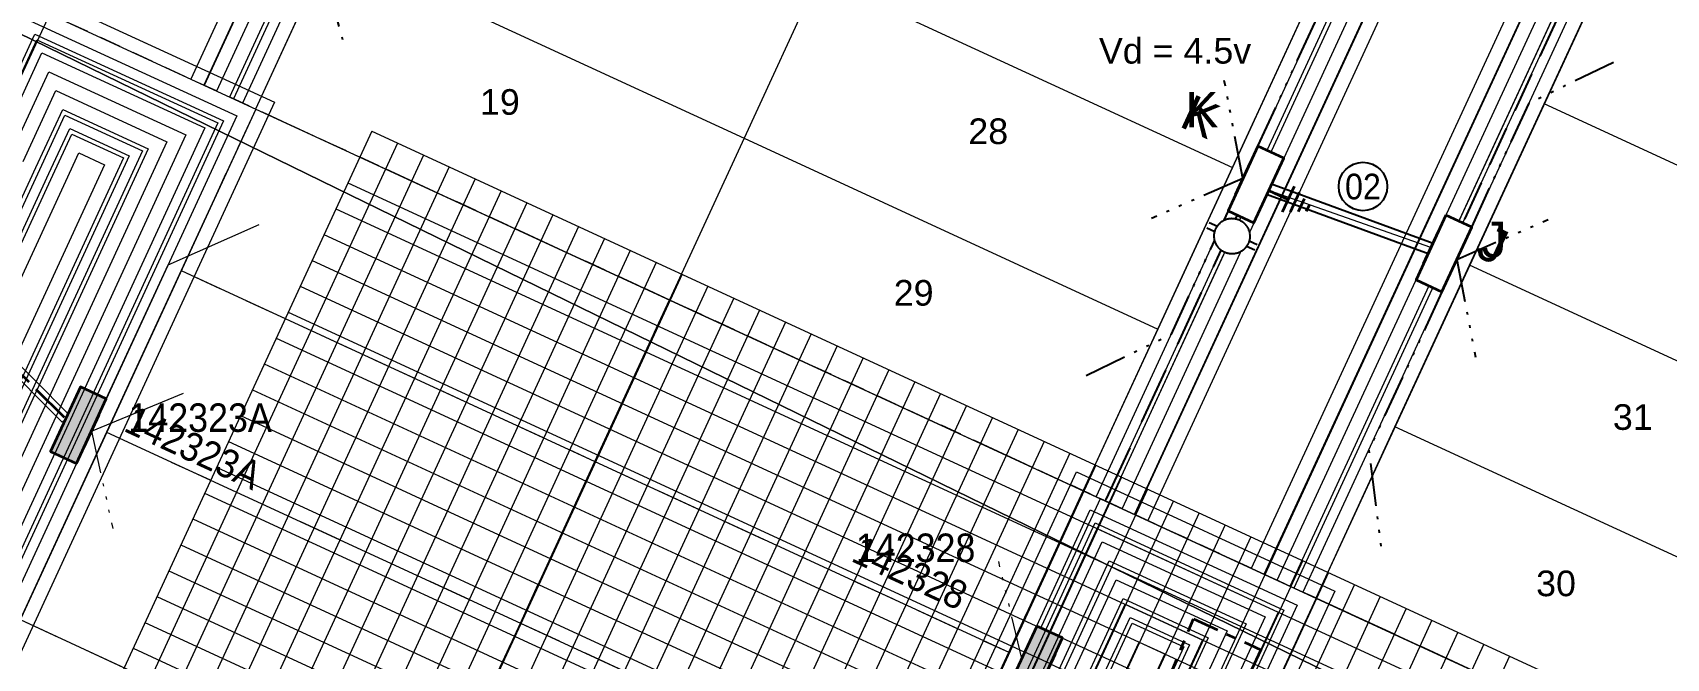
# Model space of a CAD drawing. Header units: metres. Extents: x 0 to 307451, y 0 to 6277344.
# Drawn here: x 305439.2 to 305553.9, y 6275153.8 to 6275197.7 of the extents above; entities that cross this region are included whole.
import ezdxf
from ezdxf.enums import TextEntityAlignment as Align

# ---------------------------------------------------------------- set-up
doc = ezdxf.new("R2010")
doc.units = ezdxf.units.M
for name, pattern in [('Cable Exist UG', [7, 4, -1, 1, -1]), ('Dash', [5, 3, -2]), ('IE Trench LV', [6, 4, -2]), ('PHANTOMX2', [6.6, 3, -0.75, 0.2, -0.75, 0.2, -0.75, 0.2, -0.75])]:
    doc.linetypes.add(name, pattern=pattern)
doc.layers.get('0').update_dxf_attribs({"color": 6})
for name, color, linetype, lineweight in [('_User Miscellaneous1', 30, 'Continuous', 13), ('_User_LV_Exist', 5, 'Continuous', 35), ('Cadastre Developer_SP_NEW', 92, 'Continuous', 15), ('Cadastre Land Parcels_SP_EXT', 118, 'Continuous', 15), ('Cadastre Roads_SP_NEW', 214, 'Continuous', 15)]:
    doc.layers.add(name, color=color, linetype=linetype, lineweight=lineweight)
doc.layers.add('_User Miscellaneous10', color=252, linetype='Continuous', lineweight=13, plot=False, transparency=0.75)
doc.layers.add('_User Miscellaneous12', color=252, linetype='Continuous', lineweight=13, plot=False, transparency=0.5)
for name, color, linetype in [('Duct_SP_NEW', 2, 'Continuous'), ('Equip_LV_NEW', 2, 'Continuous'), ('Services_SP_NEW_UG', 2, 'IE Trench LV'), ('SupportsUG_SP_LV_EXT', 7, 'Continuous'), ('SupportsUG_SP_LV_NEW', 2, 'Continuous'), ('Trench_SP_NEW', 2, 'Continuous')]:
    doc.layers.add(name, color=color, linetype=linetype)
doc.styles.add('ieISOCP', font='arial.ttf', dxfattribs={"height": 1.5})
doc.styles.get("Standard").update_dxf_attribs({"font": 'arial.ttf'})
doc.linetypes.add('Cable New UG', pattern='A,5.5,-0.01,["X",Standard,S=1.8,R=0,X=0,Y=-0.94],-1.7', length=7.21)

# ---------------------------------------------------------------- blocks, each defined once
blk = doc.blocks.new('*U238')
at = {"width": 0.9}
blk.add_attdef('ASSET_NUM', text='', height=2, dxfattribs=at).set_placement((4, 2), align=Align.MIDDLE_LEFT)
for tag, p, flags in [('SUBURB', (-2, 0), 1), ('STREETNAME', (-1.8, 0), 9), ('PARENT', (-1.6, 0), 9), ('NOTES', (-1.4, 0), 9), ('LOCATION', (-1.2, 0), 9), ('LEGEND', (-1, 0), 9), ('USAGE', (-0.8, 0), 9), ('SUPPORT_TYPE', (-0.6, 0), 9), ('STATE', (-0.4, 0), 9), ('OWNED_BY', (-0.2, 0), 9)]:
    blk.add_attdef(tag, p, '', height=0.2, rotation=270, dxfattribs=dict(flags=flags))
blk.add_wipeout([(1, 2.5), (1, -2.5), (-1, -2.5), (-1, 2.5)])
at = {"layer": 'SupportsUG_SP_LV_EXT'}
h = blk.add_hatch(color=256, dxfattribs=at)
h.dxf.hatch_style = 1
h.paths.add_polyline_path([(-1, 2.5), (-1, -1.25), (-1, 1.25), (-1, -2.5), (1, -2.5), (1, 2.5)])
blk.add_lwpolyline([(-1, 2.5), (-1, -1.25), (-1, 1.25), (-1, -2.5), (1, -2.5), (1, 2.5)], close=True)
blk = doc.blocks.new('PILLAR_NEW')
at = {"width": 0.9}
blk.add_attdef('ASSET_NUM', text='', height=2, dxfattribs=at).set_placement((4, 2), align=Align.MIDDLE_LEFT)
for tag, p, flags in [('SUBURB', (-2, 0), 1), ('STREETNAME', (-1.8, 0), 9), ('PARENT', (-1.6, 0), 9), ('NOTES', (-1.4, 0), 9), ('LOCATION', (-1.2, 0), 9), ('LEGEND', (-1, 0), 9), ('USAGE', (-0.8, 0), 9), ('SUPPORT_TYPE', (-0.6, 0), 9), ('STATE', (-0.4, 0), 9), ('OWNED_BY', (-0.2, 0), 9)]:
    blk.add_attdef(tag, p, '', height=0.2, rotation=270, dxfattribs=dict(flags=flags))
blk.add_wipeout([(1, 2.5), (1, -2.5), (-1, -2.5), (-1, 2.5)])
blk.add_lwpolyline([(-1, 2.5), (-1, -1.25), (-1, 1.25), (-1, -2.5), (1, -2.5), (1, 2.5)], close=True)
blk = doc.blocks.new('LV_UG_LINKS_OPEN_NEW')
at = {"layer": 'Equip_LV_NEW'}
for tag, flags, p in [('OPERATING_VOLTAGE', 9, (3.17, -2.17)), ('ORIENTATION', 9, (3.17, -2.33)), ('NO_PHASES', 9, (3.17, -2)), ('STATE', 9, (3.17, -2.5)), ('SWITCH_TYPE', 9, (3.17, -2.67)), ('USAGE', 9, (3.17, -2.83)), ('OWNED_BY', 9, (3.17, -3.17)), ('OPERATED_BY', 9, (3.17, -3.33)), ('NOTES', 9, (3.17, -3)), ('MAINTAINED_BY', 9, (3.17, -3.5)), ('TYPE', 9, (3.17, -3.83)), ('Z', 1, (3.17, -4)), ('NUMBER_OF_PHASES', 9, (3.17, -3.67))]:
    blk.add_attdef(tag, text='', height=0.167, dxfattribs=dict(at, flags=flags)).set_placement(p, align=Align.MIDDLE_LEFT)
blk.add_wipeout([(4, 1.25), (3.97, 1.25), (3.94, 1.25), (3.91, 1.25), (3.88, 1.24), (3.85, 1.24), (3.82, 1.24), (3.79, 1.23), (3.76, 1.23), (3.73, 1.22), (3.7, 1.21), (3.67, 1.2), (3.64, 1.2), (3.61, 1.19), (3.58, 1.18), (3.55, 1.17), (3.52, 1.15), (3.49, 1.14), (3.47, 1.13), (3.44, 1.12), (3.41, 1.1), (3.38, 1.09), (3.36, 1.07), (3.33, 1.06), (3.31, 1.04), (3.28, 1.02), (3.26, 1), (3.23, 0.99), (3.21, 0.97), (3.18, 0.95), (3.16, 0.93), (3.14, 0.91), (3.12, 0.88), (3.09, 0.86), (3.07, 0.84), (3.05, 0.82), (3.03, 0.79), (3.01, 0.77), (3, 0.74), (2.98, 0.72), (2.96, 0.69), (2.94, 0.67), (2.93, 0.64), (2.91, 0.62), (2.9, 0.59), (2.88, 0.56), (2.87, 0.53), (2.86, 0.51), (2.85, 0.48), (2.83, 0.45), (2.82, 0.42), (2.81, 0.39), (2.8, 0.36), (2.8, 0.33), (2.79, 0.3), (2.78, 0.27), (2.77, 0.24), (2.77, 0.21), (2.76, 0.18), (2.76, 0.15), (2.76, 0.12), (2.75, 0.09), (2.75, 0.06), (2.75, 0.03), (2.75, 0), (2.75, -0.03), (2.75, -0.06), (2.75, -0.09), (2.76, -0.12), (2.76, -0.15), (2.76, -0.18), (2.77, -0.21), (2.77, -0.24), (2.78, -0.27), (2.79, -0.3), (2.8, -0.33), (2.8, -0.36), (2.81, -0.39), (2.82, -0.42), (2.83, -0.45), (2.85, -0.48), (2.86, -0.51), (2.87, -0.53), (2.88, -0.56), (2.9, -0.59), (2.91, -0.62), (2.93, -0.64), (2.94, -0.67), (2.96, -0.69), (2.98, -0.72), (3, -0.74), (3.01, -0.77), (3.03, -0.79), (3.05, -0.82), (3.07, -0.84), (3.09, -0.86), (3.12, -0.88), (3.14, -0.91), (3.16, -0.93), (3.18, -0.95), (3.21, -0.97), (3.23, -0.99), (3.26, -1), (3.28, -1.02), (3.31, -1.04), (3.33, -1.06), (3.36, -1.07), (3.38, -1.09), (3.41, -1.1), (3.44, -1.12), (3.47, -1.13), (3.49, -1.14), (3.52, -1.15), (3.55, -1.17), (3.58, -1.18), (3.61, -1.19), (3.64, -1.2), (3.67, -1.2), (3.7, -1.21), (3.73, -1.22), (3.76, -1.23), (3.79, -1.23), (3.82, -1.24), (3.85, -1.24), (3.88, -1.24), (3.91, -1.25), (3.94, -1.25), (3.97, -1.25), (4, -1.25), (4.03, -1.25), (4.06, -1.25), (4.09, -1.25), (4.12, -1.24), (4.15, -1.24), (4.18, -1.24), (4.21, -1.23), (4.24, -1.23), (4.27, -1.22), (4.3, -1.21), (4.33, -1.2), (4.36, -1.2), (4.39, -1.19), (4.42, -1.18), (4.45, -1.17), (4.48, -1.15), (4.51, -1.14), (4.53, -1.13), (4.56, -1.12), (4.59, -1.1), (4.62, -1.09), (4.64, -1.07), (4.67, -1.06), (4.69, -1.04), (4.72, -1.02), (4.74, -1), (4.77, -0.99), (4.79, -0.97), (4.82, -0.95), (4.84, -0.93), (4.86, -0.91), (4.88, -0.88), (4.91, -0.86), (4.93, -0.84), (4.95, -0.82), (4.97, -0.79), (4.99, -0.77), (5, -0.74), (5.02, -0.72), (5.04, -0.69), (5.06, -0.67), (5.07, -0.64), (5.09, -0.62), (5.1, -0.59), (5.12, -0.56), (5.13, -0.53), (5.14, -0.51), (5.15, -0.48), (5.17, -0.45), (5.18, -0.42), (5.19, -0.39), (5.2, -0.36), (5.2, -0.33), (5.21, -0.3), (5.22, -0.27), (5.23, -0.24), (5.23, -0.21), (5.24, -0.18), (5.24, -0.15), (5.24, -0.12), (5.25, -0.09), (5.25, -0.06), (5.25, -0.03), (5.25, 0), (5.25, 0.03), (5.25, 0.06), (5.25, 0.09), (5.24, 0.12), (5.24, 0.15), (5.24, 0.18), (5.23, 0.21), (5.23, 0.24), (5.22, 0.27), (5.21, 0.3), (5.2, 0.33), (5.2, 0.36), (5.19, 0.39), (5.18, 0.42), (5.17, 0.45), (5.15, 0.48), (5.14, 0.51), (5.13, 0.53), (5.12, 0.56), (5.1, 0.59), (5.09, 0.62), (5.07, 0.64), (5.06, 0.67), (5.04, 0.69), (5.02, 0.72), (5, 0.74), (4.99, 0.77), (4.97, 0.79), (4.95, 0.82), (4.93, 0.84), (4.91, 0.86), (4.88, 0.88), (4.86, 0.91), (4.84, 0.93), (4.82, 0.95), (4.79, 0.97), (4.77, 0.99), (4.74, 1), (4.72, 1.02), (4.69, 1.04), (4.67, 1.06), (4.64, 1.07), (4.62, 1.09), (4.59, 1.1), (4.56, 1.12), (4.53, 1.13), (4.51, 1.14), (4.48, 1.15), (4.45, 1.17), (4.42, 1.18), (4.39, 1.19), (4.36, 1.2), (4.33, 1.2), (4.3, 1.21), (4.27, 1.22), (4.24, 1.23), (4.21, 1.23), (4.18, 1.24), (4.15, 1.24), (4.12, 1.24), (4.09, 1.25), (4.06, 1.25), (4.03, 1.25)]).dxf.layer = 'Equip_LV_NEW'
for p, q in [((3.79, 1.86), (3.79, 1.23)), ((4.21, 1.86), (4.21, 1.23)), ((3.79, -1.23), (3.79, -1.86)), ((4.21, -1.23), (4.21, -1.86))]:
    blk.add_line(p, q, dxfattribs=at)
at = {"layer": 'Equip_LV_NEW', "flags": 128}
blk.add_lwpolyline([(4, 1.25), (3.97, 1.25), (3.94, 1.25), (3.91, 1.25), (3.88, 1.24), (3.85, 1.24), (3.82, 1.24), (3.79, 1.23), (3.76, 1.23), (3.73, 1.22), (3.7, 1.21), (3.67, 1.2), (3.64, 1.2), (3.61, 1.19), (3.58, 1.18), (3.55, 1.17), (3.52, 1.15), (3.49, 1.14), (3.47, 1.13), (3.44, 1.12), (3.41, 1.1), (3.38, 1.09), (3.36, 1.07), (3.33, 1.06), (3.31, 1.04), (3.28, 1.02), (3.26, 1), (3.23, 0.99), (3.21, 0.97), (3.18, 0.95), (3.16, 0.93), (3.14, 0.91), (3.12, 0.88), (3.09, 0.86), (3.07, 0.84), (3.05, 0.82), (3.03, 0.79), (3.01, 0.77), (3, 0.74), (2.98, 0.72), (2.96, 0.69), (2.94, 0.67), (2.93, 0.64), (2.91, 0.62), (2.9, 0.59), (2.88, 0.56), (2.87, 0.53), (2.86, 0.51), (2.85, 0.48), (2.83, 0.45), (2.82, 0.42), (2.81, 0.39), (2.8, 0.36), (2.8, 0.33), (2.79, 0.3), (2.78, 0.27), (2.77, 0.24), (2.77, 0.21), (2.76, 0.18), (2.76, 0.15), (2.76, 0.12), (2.75, 0.09), (2.75, 0.06), (2.75, 0.03), (2.75, 0), (2.75, -0.03), (2.75, -0.06), (2.75, -0.09), (2.76, -0.12), (2.76, -0.15), (2.76, -0.18), (2.77, -0.21), (2.77, -0.24), (2.78, -0.27), (2.79, -0.3), (2.8, -0.33), (2.8, -0.36), (2.81, -0.39), (2.82, -0.42), (2.83, -0.45), (2.85, -0.48), (2.86, -0.51), (2.87, -0.53), (2.88, -0.56), (2.9, -0.59), (2.91, -0.62), (2.93, -0.64), (2.94, -0.67), (2.96, -0.69), (2.98, -0.72), (3, -0.74), (3.01, -0.77), (3.03, -0.79), (3.05, -0.82), (3.07, -0.84), (3.09, -0.86), (3.12, -0.88), (3.14, -0.91), (3.16, -0.93), (3.18, -0.95), (3.21, -0.97), (3.23, -0.99), (3.26, -1), (3.28, -1.02), (3.31, -1.04), (3.33, -1.06), (3.36, -1.07), (3.38, -1.09), (3.41, -1.1), (3.44, -1.12), (3.47, -1.13), (3.49, -1.14), (3.52, -1.15), (3.55, -1.17), (3.58, -1.18), (3.61, -1.19), (3.64, -1.2), (3.67, -1.2), (3.7, -1.21), (3.73, -1.22), (3.76, -1.23), (3.79, -1.23), (3.82, -1.24), (3.85, -1.24), (3.88, -1.24), (3.91, -1.25), (3.94, -1.25), (3.97, -1.25), (4, -1.25), (4.03, -1.25), (4.06, -1.25), (4.09, -1.25), (4.12, -1.24), (4.15, -1.24), (4.18, -1.24), (4.21, -1.23), (4.24, -1.23), (4.27, -1.22), (4.3, -1.21), (4.33, -1.2), (4.36, -1.2), (4.39, -1.19), (4.42, -1.18), (4.45, -1.17), (4.48, -1.15), (4.51, -1.14), (4.53, -1.13), (4.56, -1.12), (4.59, -1.1), (4.62, -1.09), (4.64, -1.07), (4.67, -1.06), (4.69, -1.04), (4.72, -1.02), (4.74, -1), (4.77, -0.99), (4.79, -0.97), (4.82, -0.95), (4.84, -0.93), (4.86, -0.91), (4.88, -0.88), (4.91, -0.86), (4.93, -0.84), (4.95, -0.82), (4.97, -0.79), (4.99, -0.77), (5, -0.74), (5.02, -0.72), (5.04, -0.69), (5.06, -0.67), (5.07, -0.64), (5.09, -0.62), (5.1, -0.59), (5.12, -0.56), (5.13, -0.53), (5.14, -0.51), (5.15, -0.48), (5.17, -0.45), (5.18, -0.42), (5.19, -0.39), (5.2, -0.36), (5.2, -0.33), (5.21, -0.3), (5.22, -0.27), (5.23, -0.24), (5.23, -0.21), (5.24, -0.18), (5.24, -0.15), (5.24, -0.12), (5.25, -0.09), (5.25, -0.06), (5.25, -0.03), (5.25, 0), (5.25, 0.03), (5.25, 0.06), (5.25, 0.09), (5.24, 0.12), (5.24, 0.15), (5.24, 0.18), (5.23, 0.21), (5.23, 0.24), (5.22, 0.27), (5.21, 0.3), (5.2, 0.33), (5.2, 0.36), (5.19, 0.39), (5.18, 0.42), (5.17, 0.45), (5.15, 0.48), (5.14, 0.51), (5.13, 0.53), (5.12, 0.56), (5.1, 0.59), (5.09, 0.62), (5.07, 0.64), (5.06, 0.67), (5.04, 0.69), (5.02, 0.72), (5, 0.74), (4.99, 0.77), (4.97, 0.79), (4.95, 0.82), (4.93, 0.84), (4.91, 0.86), (4.88, 0.88), (4.86, 0.91), (4.84, 0.93), (4.82, 0.95), (4.79, 0.97), (4.77, 0.99), (4.74, 1), (4.72, 1.02), (4.69, 1.04), (4.67, 1.06), (4.64, 1.07), (4.62, 1.09), (4.59, 1.1), (4.56, 1.12), (4.53, 1.13), (4.51, 1.14), (4.48, 1.15), (4.45, 1.17), (4.42, 1.18), (4.39, 1.19), (4.36, 1.2), (4.33, 1.2), (4.3, 1.21), (4.27, 1.22), (4.24, 1.23), (4.21, 1.23), (4.18, 1.24), (4.15, 1.24), (4.12, 1.24), (4.09, 1.25), (4.06, 1.25), (4.03, 1.25)], close=True, dxfattribs=at)
at = {"layer": 'Equip_LV_NEW', "flags": 9}
for tag, p in [('ACTUAL_STATUS', (3.17, -1.67)), ('CONSTRUCTED_VOLTAGE', (3.17, -1.83))]:
    blk.add_attdef(tag, text='', height=0.167, dxfattribs=at).set_placement(p, align=Align.MIDDLE_LEFT)
blk = doc.blocks.new('*U296')
at = {"layer": '_User_LV_Exist'}
for p, q in [((2.5, 1), (2.5, -1)), ((3, 0.75), (3, -0.75)), ((3.5, 0.5), (3.5, -0.5)), ((4, 0.25), (4, -0.25))]:
    blk.add_line(p, q, dxfattribs=at)
at = {"width": 0.9}
blk.add_attdef('ASSET_NUM', text='', height=2, dxfattribs=at).set_placement((4, 2), align=Align.MIDDLE_LEFT)
for tag, p, flags in [('SUBURB', (-2, 0), 1), ('STREETNAME', (-1.8, 0), 9), ('PARENT', (-1.6, 0), 9), ('NOTES', (-1.4, 0), 9), ('LOCATION', (-1.2, 0), 9), ('LEGEND', (-1, 0), 9), ('USAGE', (-0.8, 0), 9), ('SUPPORT_TYPE', (-0.6, 0), 9), ('STATE', (-0.4, 0), 9), ('OWNED_BY', (-0.2, 0), 9)]:
    blk.add_attdef(tag, p, '', height=0.2, rotation=270, dxfattribs=dict(flags=flags))
blk.add_wipeout([(1, 2.5), (1, -2.5), (-1, -2.5), (-1, 2.5)])
blk.add_lwpolyline([(-1, 2.5), (-1, -1.25), (-1, 1.25), (-1, -2.5), (1, -2.5), (1, 2.5)], close=True)
at = {"layer": '_User_LV_Exist'}
blk.add_line((1, 0), (2.5, 0), dxfattribs=at)
at = {"layer": 'Equip_LV_NEW', "ltscale": 10, "xscale": -1, "rotation": 90}
blk.add_blockref('LV_UG_LINKS_OPEN_NEW', (0, 0), dxfattribs=at)
blk = doc.blocks.new('*U295')
blk.add_circle((0, 0), 1.7)
at = {"width": 0.9}
blk.add_attdef('CODE', text='', height=1.8, dxfattribs=at).set_placement((0, 0), align=Align.MIDDLE_CENTER)
at = {"flags": 1}
blk.add_attdef('Z', (0, 0), '', height=0.2, dxfattribs=at)
blk = doc.blocks.new('*U283')
at = {"transparency": 33554559}
for p, q in [((-50, 50), (50, 50)), ((-50, 50), (-50, -50)), ((-48, 50), (-48, -50)), ((-46, 50), (-46, -50)), ((-44, 50), (-44, -50)), ((-42, 50), (-42, -50)), ((-40, 50), (-40, -50)), ((-38, 50), (-38, -50)), ((-36, 50), (-36, -50)), ((-34, 50), (-34, -50)), ((-32, 50), (-32, -50)), ((-30, 50), (-30, -50)), ((-28, 50), (-28, -50)), ((-26, 50), (-26, -50)), ((-24, 50), (-24, -50)), ((-22, 50), (-22, -50)), ((-20, 50), (-20, -50)), ((-18, 50), (-18, -50)), ((-16, 50), (-16, -50)), ((-14, 50), (-14, -50)), ((-12, 50), (-12, -50)), ((-10, 50), (-10, -50)), ((-8, 50), (-8, -50)), ((-6, 50), (-6, -50)), ((-4, 50), (-4, -50)), ((-2, 50), (-2, -50)), ((0, 50), (0, -50)), ((2, 50), (2, -50)), ((4, 50), (4, -50)), ((6, 50), (6, -50)), ((8, 50), (8, -50)), ((10, 50), (10, -50)), ((12, 50), (12, -50)), ((14, 50), (14, -50)), ((16, 50), (16, -50)), ((18, 50), (18, -50)), ((20, 50), (20, -50)), ((22, 50), (22, -50)), ((24, 50), (24, -50)), ((26, 50), (26, -50)), ((28, 50), (28, -50)), ((30, 50), (30, -50)), ((32, 50), (32, -50)), ((34, 50), (34, -50)), ((36, 50), (36, -50)), ((38, 50), (38, -50)), ((-50, 48), (50, 48)), ((-50, 46), (50, 46)), ((-50, 44), (50, 44)), ((-50, 42), (50, 42)), ((-50, 40), (50, 40)), ((-50, 38), (50, 38)), ((-50, 36), (50, 36)), ((-50, 34), (50, 34)), ((-50, 32), (50, 32)), ((-50, 30), (50, 30)), ((-50, 28), (50, 28)), ((-50, 26), (50, 26)), ((-50, 24), (50, 24)), ((-50, 22), (50, 22)), ((-50, 20), (50, 20)), ((-50, 18), (50, 18)), ((-50, 16), (50, 16)), ((-50, 14), (50, 14)), ((-50, 12), (50, 12)), ((-50, 10), (50, 10))]:
    blk.add_line(p, q, dxfattribs=at)

msp = doc.modelspace()

# ---------------------------------------------------------------- linework, layer by layer
at = {"layer": '_User Miscellaneous1'}
for p, q in [((305384.6338, 6275078.0989), (305440.4247, 6275199.0216)), ((305432.279, 6275179.42), (305441.3029, 6275170.3561)), ((305432.7893, 6275179.928), (305441.8131, 6275170.8641)), ((305441.3029, 6275170.3561), (305441.558, 6275170.6101)), ((305441.8131, 6275170.8641), (305441.558, 6275170.6101)), ((305470.1466, 6275069.432), (305514.2176, 6275164.9986)), ((305470.7034, 6275068.9202), (305514.8715, 6275164.6971)), ((305514.2176, 6275164.9986), (305514.5446, 6275164.8479)), ((305514.8715, 6275164.6971), (305514.5446, 6275164.8479))]:
    msp.add_line(p, q, dxfattribs=at)
at = {"layer": '_User Miscellaneous10', "flags": 128}
for points in [[(305450.3576, 6275194.4741), (305483.577, 6275266.4788), (305485.1003, 6275269.1556, -0.09339098), (305491.7456, 6275276.1234), (305496.8031, 6275279.7257), (305506.3395, 6275276.636, 0.14280038), (305520.9568, 6275250.7039), (305524.4492, 6275247.6099), (305529.3546, 6275244.0535), (305543.3888, 6275234.6042), (305546.0235, 6275225.1942), (305517.541, 6275163.4653)], [(305451.2657, 6275194.0552), (305484.4672, 6275266.0212), (305485.9549, 6275268.6355, -0.09308101), (305492.3273, 6275275.3101), (305496.9735, 6275278.6193), (305505.4975, 6275275.8576, 0.14025021), (305520.2754, 6275249.9715), (305523.8226, 6275246.829), (305528.7817, 6275243.2337), (305542.5251, 6275233.9802), (305544.9613, 6275225.279), (305516.633, 6275163.8843)], [(305452.1737, 6275193.6362), (305485.3574, 6275265.5636), (305486.8092, 6275268.1149, -0.09275187), (305492.9091, 6275274.4967), (305497.1438, 6275277.5129), (305504.6619, 6275275.0771, 0.13777883), (305519.5943, 6275249.239), (305523.1961, 6275246.0481), (305528.2088, 6275242.4139), (305541.6613, 6275233.3562), (305543.8991, 6275225.3638), (305515.725, 6275164.3032)], [(305453.0817, 6275193.2173), (305486.2476, 6275265.1061), (305487.6632, 6275267.5937, -0.09240152), (305493.491, 6275273.6834), (305497.3142, 6275276.4066), (305503.8326, 6275274.2947, 0.13538222), (305518.9133, 6275248.5063), (305522.5695, 6275245.2672), (305527.6358, 6275241.5941), (305540.7976, 6275232.7322), (305542.8369, 6275225.4485), (305514.817, 6275164.7222)], [(305453.9897, 6275192.7984), (305487.1378, 6275264.6485), (305488.5169, 6275267.072, -0.09202755), (305494.0728, 6275272.8701), (305497.4846, 6275275.3002), (305503.0092, 6275273.5103, 0.13305666), (305518.2325, 6275247.7735), (305521.943, 6275244.4862), (305527.0629, 6275240.7743), (305539.9338, 6275232.1083), (305541.7747, 6275225.5333), (305513.9089, 6275165.1412)], [(305454.8978, 6275192.3795), (305488.028, 6275264.1909), (305489.3702, 6275266.5496, -0.0916272), (305494.6547, 6275272.0569), (305497.655, 6275274.1938), (305502.1916, 6275272.724, 0.13079868), (305517.5518, 6275247.0405), (305521.3165, 6275243.7053), (305526.49, 6275239.9545), (305539.0701, 6275231.4843), (305540.7125, 6275225.6181), (305513.0009, 6275165.5601)], [(305524.8118, 6275160.1152), (305552.5308, 6275220.1, -0.13629963), (305565.337, 6275233.7734), (305579.7124, 6275241.3746), (305589.9255, 6275239.469, 0.07723904), (305598.0227, 6275232.8754), (305599.4903, 6275232.0666), (305601.1139, 6275231.2734), (305624.382, 6275220.5371), (305627.7709, 6275211.3428), (305590.2154, 6275129.9328)], [(305525.7196, 6275159.6957), (305553.4282, 6275219.6582, -0.13589182), (305565.8316, 6275232.9037), (305579.8717, 6275240.3276), (305589.4119, 6275238.5476, 0.07488267), (305597.5289, 6275232.0057), (305599.0292, 6275231.179), (305600.6848, 6275230.37), (305623.5869, 6275219.8027), (305626.6893, 6275211.3856), (305589.3074, 6275130.3517)], [(305526.6274, 6275159.2762), (305554.3255, 6275219.2161, -0.13546565), (305566.3265, 6275232.0342), (305580.031, 6275239.2806), (305588.9034, 6275237.6252, 0.07262968), (305597.0353, 6275231.136), (305598.5681, 6275230.2913), (305600.2558, 6275229.4667), (305622.7919, 6275219.0682), (305625.6078, 6275211.4284), (305588.3994, 6275130.7705)], [(305527.5351, 6275158.8568), (305555.2227, 6275218.7736, -0.1350197), (305566.8218, 6275231.1649), (305580.1902, 6275238.2336), (305588.3999, 6275236.7019, 0.0704727), (305596.5419, 6275230.2661), (305598.107, 6275229.4036), (305599.8268, 6275228.5633), (305621.9968, 6275218.3337), (305624.5263, 6275211.4712), (305587.4913, 6275131.1894)], [(305528.4429, 6275158.4373), (305556.1196, 6275218.3307, -0.1345524), (305567.3176, 6275230.2959), (305580.3495, 6275237.1867), (305587.9011, 6275235.7777, 0.06840509), (305596.0486, 6275229.3962), (305597.6459, 6275228.5159), (305599.3977, 6275227.66), (305621.2018, 6275217.5993), (305623.4447, 6275211.514), (305586.5833, 6275131.6083)], [(305529.3507, 6275158.0178), (305557.0164, 6275217.8875, -0.13406198), (305567.8139, 6275229.4271), (305580.5088, 6275236.1397), (305587.4069, 6275234.8527, 0.06642082), (305595.5554, 6275228.5262), (305597.1848, 6275227.6282), (305598.9687, 6275226.7566), (305620.4067, 6275216.8648), (305622.3632, 6275211.5568), (305585.6752, 6275132.0272)]]:
    msp.add_lwpolyline(points, format="xyb", dxfattribs=at)
at = {"layer": '_User Miscellaneous10', "color": 4, "flags": 128}
for points in [[(305453.3541, 6275193.0916), (305486.5147, 6275264.9688), (305487.9193, 6275267.4372, -0.09229192), (305493.6655, 6275273.4394), (305497.3653, 6275276.0746), (305503.5849, 6275274.0596, 0.13467726), (305518.709, 6275248.2865), (305522.3816, 6275245.0329), (305527.464, 6275241.3481), (305540.5385, 6275232.545), (305542.5183, 6275225.474), (305514.5446, 6275164.8479)], [(305527.8075, 6275158.7309), (305555.4918, 6275218.6408, -0.13488183), (305566.9705, 6275230.9042), (305580.238, 6275237.9196), (305588.2498, 6275236.4247, 0.06984332), (305596.3939, 6275230.0051), (305597.9687, 6275229.1373), (305599.698, 6275228.2923), (305621.7583, 6275218.1134), (305624.2018, 6275211.484), (305587.2189, 6275131.3151)]]:
    msp.add_lwpolyline(points, format="xyb", dxfattribs=at)
at = {"layer": '_User Miscellaneous10', "color": 5, "linetype": 'Cable New UG', "ltscale": 0.7, "flags": 128}
for points in [[(305553.0126, 6275213.9871), (305539.3766, 6275184.4861)], [(305537.4214, 6275182.6349), (305526.0337, 6275186.6448)]]:
    msp.add_lwpolyline(points, dxfattribs=at)
at = {"layer": '_User Miscellaneous10', "color": 2, "flags": 128}
for points in [[(305444.4017, 6275172.0002), (305448.745, 6275181.4158), (305455.141, 6275184.2602)], [(305443.3546, 6275169.7301), (305449.8277, 6275172.3945)]]:
    msp.add_lwpolyline(points, dxfattribs=at)
at = {"layer": '_User Miscellaneous10', "color": 2, "linetype": 'PHANTOMX2', "flags": 128}
for points in [[(305443.3546, 6275169.7301), (305444.8545, 6275162.8927)], [(305508.6873, 6275153.7764), (305507.0644, 6275160.5857)]]:
    msp.add_lwpolyline(points, dxfattribs=at)
at = {"layer": 'Cadastre Developer_SP_NEW', "linetype": 'Dash', "transparency": 33554534}
for p, q in [((305454.8953, 6275192.3615), (305449.6595, 6275181.0109)), ((305454.8953, 6275192.3615), (305483.9517, 6275178.9554)), ((305449.6595, 6275181.0109), (305444.4237, 6275169.6603)), ((305449.6595, 6275181.0109), (305478.7159, 6275167.6048)), ((305478.7159, 6275167.6048), (305483.9517, 6275178.9554)), ((305483.9517, 6275178.9554), (305513.0081, 6275165.5492)), ((305444.4237, 6275169.6603), (305438.3501, 6275156.4936)), ((305444.4237, 6275169.6603), (305473.4801, 6275156.2542)), ((305473.4801, 6275156.2542), (305478.7159, 6275167.6048)), ((305478.7159, 6275167.6048), (305507.7723, 6275154.1986)), ((305507.7723, 6275154.1986), (305513.0081, 6275165.5492)), ((305529.3524, 6275158.0082), (305524.1165, 6275146.6576)), ((305557.5153, 6275145.0143), (305529.3524, 6275158.0082)), ((305438.3501, 6275156.4936), (305467.4065, 6275143.0875)), ((305467.4065, 6275143.0875), (305473.4801, 6275156.2542)), ((305473.4801, 6275156.2542), (305502.5365, 6275142.848)), ((305502.5365, 6275142.848), (305507.7723, 6275154.1986))]:
    msp.add_line(p, q, dxfattribs=at)
at = {"layer": 'Cadastre Developer_SP_NEW'}
for p, q in [((305454.8953, 6275192.3615), (305449.6595, 6275181.0109)), ((305454.8953, 6275192.3615), (305483.9517, 6275178.9554)), ((305478.7159, 6275167.6048), (305483.9517, 6275178.9554)), ((305483.9517, 6275178.9554), (305513.0081, 6275165.5492)), ((305473.4801, 6275156.2542), (305478.7159, 6275167.6048)), ((305529.3524, 6275158.0082), (305524.1165, 6275146.6576)), ((305557.5153, 6275145.0143), (305529.3524, 6275158.0082)), ((305438.3501, 6275156.4936), (305467.4065, 6275143.0875)), ((305467.4065, 6275143.0875), (305473.4801, 6275156.2542))]:
    msp.add_line(p, q, dxfattribs=at)
at = {"layer": 'Cadastre Developer_SP_NEW', "ltscale": 0.5, "transparency": 33554687, "flags": 128}
msp.add_lwpolyline([(305454.894, 6275192.3714), (305460.1299, 6275203.722), (305465.3657, 6275215.0726), (305471.2298, 6275227.7853), (305477.094, 6275240.498), (305487.8437, 6275263.8019, -0.13067396), (305494.7306, 6275272.1112)], format="xyb", dxfattribs=at)
for points in [[(305525.3605, 6275240.715), (305539.0701, 6275231.4843), (305540.7125, 6275225.6181), (305535.2071, 6275213.6838), (305529.3426, 6275200.9713), (305523.4782, 6275188.2587), (305518.2421, 6275176.9083), (305513.006, 6275165.5578)], [(305506.151, 6275227.0907), (305500.2866, 6275214.3781), (305494.4221, 6275201.6656), (305489.186, 6275190.3151), (305483.9499, 6275178.9647)], [(305529.35, 6275158.0164), (305534.8941, 6275170.0346), (305540.1303, 6275181.385), (305545.3664, 6275192.7355), (305550.6025, 6275204.086), (305555.8386, 6275215.4365), (305556.3064, 6275216.4506)], [(305465.3657, 6275215.0726), (305494.4221, 6275201.6656), (305523.4782, 6275188.2587)], [(305460.1299, 6275203.722), (305489.186, 6275190.3151), (305518.2421, 6275176.9083)], [(305601.6916, 6275166.7463), (305573.529, 6275179.7409), (305545.3664, 6275192.7355)], [(305596.4555, 6275155.3958), (305568.2929, 6275168.3904), (305540.1303, 6275181.385)], [(305591.2194, 6275144.0453), (305563.0568, 6275157.0399), (305534.8941, 6275170.0346)]]:
    msp.add_lwpolyline(points, dxfattribs=at)
at = {"layer": 'Cadastre Developer_SP_NEW', "linetype": 'Dash', "ltscale": 0.5, "transparency": 33554521, "flags": 128}
msp.add_lwpolyline([(305380.4373, 6275226.7268), (305380.4376, 6275226.7266), (305409.486, 6275213.3233), (305438.55, 6275199.9128), (305454.894, 6275192.3714), (305483.9499, 6275178.9647), (305513.006, 6275165.5578), (305529.35, 6275158.0164), (305557.5127, 6275145.0218), (305585.6752, 6275132.0272), (305602.0193, 6275124.4858), (305631.8308, 6275110.7304), (305654.5572, 6275100.2441)], dxfattribs=at)
at = {"layer": 'Cadastre Land Parcels_SP_EXT', "linetype": 'Continuous'}
for points in [[(305650.7, 6275093.908), (305692.359, 6275185.466), (305633.333, 6275213.957), (305421.066, 6275316.415), (305379.528, 6275226.405), (305635.511, 6275101.328), (305650.7, 6275093.908)], [(305650.7, 6275093.908), (305635.511, 6275101.328), (305379.528, 6275226.405), (305313.337, 6275082.977), (305578.448, 6275053.973), (305619.597, 6275025.44), (305636.269, 6275062.148), (305650.7, 6275093.908)]]:
    msp.add_lwpolyline(points, close=True, dxfattribs=at)
at = {"layer": 'Cadastre Roads_SP_NEW'}
for points in [[(305451.3074, 6275194.0263), (305484.2569, 6275265.4564, -0.13067396), (305492.4392, 6275275.3286), (305494.2331, 6275276.6062, -0.50304875), (305506.3779, 6275272.6714), (305506.9277, 6275271.0416, 0.16469119), (305527.5666, 6275243.9915), (305541.7697, 6275234.4285, -0.36798781), (305544.5485, 6275224.5038), (305516.5926, 6275163.9029)], [(305579.8015, 6275240.2263, 0.00000161), (305579.8014, 6275240.2263), (305567.8359, 6275233.9796, 0.16585521), (305552.7197, 6275218.1052), (305525.7633, 6275159.671)]]:
    msp.add_lwpolyline(points, format="xyb", dxfattribs=at)
at = {"layer": 'Duct_SP_NEW'}
for p, q in [((305525.2635, 6275187.4392), (305525.1257, 6275187.0637)), ((305538.4673, 6275182.5915), (305525.2635, 6275187.4392)), ((305524.9878, 6275186.6882), (305525.1257, 6275187.0637)), ((305538.1916, 6275181.8405), (305524.9878, 6275186.6882)), ((305538.1916, 6275181.8405), (305538.3294, 6275182.216)), ((305538.4673, 6275182.5915), (305538.3294, 6275182.216))]:
    msp.add_line(p, q, dxfattribs=at)
at = {"layer": 'Services_SP_NEW_UG', "color": 2, "linetype": 'PHANTOMX2', "flags": 128}
for points in [[(305463.4097, 6275213.2218), (305459.1624, 6275204.009), (305460.9803, 6275197.2492)], [(305525.265, 6275189.7526), (305530.4033, 6275200.8887), (305529.5168, 6275207.8323)], [(305540.2849, 6275184.0673), (305544.3057, 6275192.7812), (305550.6044, 6275195.835)], [(305524.2176, 6275187.4826), (305522.9078, 6275194.3589)], [(305524.2176, 6275187.4826), (305517.8029, 6275184.6805)], [(305523.1702, 6275185.2126), (305519.1495, 6275176.4987), (305512.8507, 6275173.4449)], [(305539.2375, 6275181.7973), (305545.6522, 6275184.5994)], [(305539.2375, 6275181.7973), (305540.5474, 6275174.921)], [(305538.1901, 6275179.5273), (305533.0518, 6275168.3912), (305533.9383, 6275161.4476)]]:
    msp.add_lwpolyline(points, dxfattribs=at)
at = {"layer": 'Trench_SP_NEW', "linetype": 'IE Trench LV', "flags": 128}
msp.add_lwpolyline([(305523.8058, 6275184.9194), (305514.5488, 6275164.8459)], dxfattribs=at)

# ---------------------------------------------------------------- block references
at = {"layer": 'Duct_SP_NEW'}
msp.add_blockref('*U295', (305532.6449, 6275186.9175), dxfattribs=at).add_auto_attribs({'CODE': '02'})

# ---------------------------------------------------------------- texts
at = {"layer": '_User Miscellaneous10', "char_height": 1.8, "attachment_point": 5}
for s, insert in [('{\\fSwis721 BT|b0|i0|c0|p34;19}', (305472.04, 6275192.8433)), ('{\\fSwis721 BT|b0|i0|c0|p34;28}', (305506.3321, 6275190.7869)), ('{\\fSwis721 BT|b0|i0|c0|p34;29}', (305501.096, 6275179.4365)), ('{\\fSwis721 BT|b0|i0|c0|p34;31}', (305551.5935, 6275170.7125)), ('{\\fSwis721 BT|b0|i0|c0|p34;30}', (305546.2034, 6275159.0282))]:
    msp.add_mtext(s, dxfattribs=dict(at, insert=insert))
at = {"layer": '_User_LV_Exist', "color": 6, "insert": (305514.1053, 6275197.3526), "char_height": 1.8, "width": 14.841627, "attachment_point": 1, "style": 'ieISOCP'}
msp.add_mtext('Vd = 4.5v', dxfattribs=at)

# ---------------------------------------------------------------- next in the draw order: block references
at = {"layer": '_User Miscellaneous1'}
ref = msp.add_blockref('*U238', (305442.4465, 6275170.149), dxfattribs=dict(at, rotation=155.2369444197723))
ref.add_attrib('ASSET_NUM', '142323A', dxfattribs={"layer": '0', "height": 2, "rotation": 335.232144, "width": 0.9}).set_placement((305445.9541, 6275170.6835), align=Align.MIDDLE_LEFT)
ref = msp.add_blockref('*U238', (305509.5953, 6275153.3575), dxfattribs=dict(at, rotation=155.2369444197723))
ref.add_attrib('ASSET_NUM', '142328', dxfattribs={"layer": '0', "height": 2, "rotation": 335.232144, "width": 0.9}).set_placement((305497.039, 6275161.5424), align=Align.MIDDLE_LEFT)
at = {"layer": 'SupportsUG_SP_LV_NEW'}
ref = msp.add_blockref('PILLAR_NEW', (305538.3294, 6275182.216), dxfattribs=dict(at, rotation=335.2355556536206))
ref.add_attrib('ASSET_NUM', 'J', dxfattribs={"layer": '0', "height": 2.5, "rotation": 335.235556}).set_placement((305540.9833, 6275183.1943), align=Align.MIDDLE_LEFT)

# ---------------------------------------------------------------- next in the draw order: linework, layer by layer
at = {"layer": '_User_LV_Exist', "color": 5, "linetype": 'Cable Exist UG', "ltscale": 0.7, "flags": 128}
msp.add_lwpolyline([(305510.5034, 6275152.9386), (305517.8419, 6275149.5535), (305520.7425, 6275156.5421), (305525.4778, 6275154.3834), (305523.3229, 6275149.7119)], dxfattribs=at)
at = {"layer": 'Trench_SP_NEW', "linetype": 'IE Trench LV', "ltscale": 0.7, "flags": 128}
msp.add_lwpolyline([(305553.2836, 6275213.8621), (305539.6505, 6275184.3597)], dxfattribs=at)

# ---------------------------------------------------------------- next in the draw order: block references
at = {"layer": '_User_LV_Exist'}
ref = msp.add_blockref('*U238', (305442.4465, 6275170.149), dxfattribs=dict(at, rotation=155.2369444197723))
ref.add_attrib('ASSET_NUM', '142323A', dxfattribs={"layer": '0', "height": 2, "width": 0.9}).set_placement((305445.9541, 6275170.6835), align=Align.MIDDLE_LEFT)

# ---------------------------------------------------------------- next in the draw order: linework, layer by layer
at = {"layer": '_User Miscellaneous10', "flags": 128}
for points in [[(305414.9727, 6275319.2009), (305401.7293, 6275289.9616), (305389.2238, 6275262.3514), (305381.3819, 6275245.0377), (305373.6638, 6275228.0241), (305361.5351, 6275201.7365), (305355.1279, 6275187.8409), (305350.0192, 6275176.7658), (305345.3635, 6275166.6729), (305315.8848, 6275102.7669), (305322.8233, 6275083.3587), (305354.9617, 6275072.0091), (305378.8204, 6275069.4648), (305388.2218, 6275074.8), (305419.0056, 6275141.5206), (305427.552, 6275160.044), (305440.3716, 6275187.8292), (305441.8337, 6275190.9988), (305446.0029, 6275189.0794), (305414.8832, 6275121.6161), (305394.4099, 6275077.2325), (305400.1063, 6275067.1948), (305464.89, 6275060.286)], [(305415.8821, 6275318.7851), (305402.6402, 6275289.549), (305390.1347, 6275261.9388), (305382.2928, 6275244.6251), (305374.5731, 6275227.6081), (305362.4431, 6275201.3176), (305356.0361, 6275187.4222), (305350.9272, 6275176.3469), (305346.2715, 6275166.254), (305316.9639, 6275102.719), (305323.6048, 6275084.1432), (305355.1842, 6275072.9911), (305378.6066, 6275070.4932), (305387.4485, 6275075.511), (305418.0976, 6275141.9395), (305426.644, 6275160.463), (305439.4636, 6275188.2481), (305441.3442, 6275192.325), (305447.3301, 6275189.5693), (305415.7913, 6275121.1972), (305395.5329, 6275077.2797), (305400.7227, 6275068.1347), (305464.6762, 6275061.3145)], [(305438.0646, 6275201.2107), (305456.2226, 6275192.8514), (305421.8752, 6275118.3908)], [(305438.5541, 6275199.8845), (305454.8953, 6275192.3615), (305420.9671, 6275118.8097)], [(305439.0436, 6275198.5583), (305453.5681, 6275191.8717), (305420.0591, 6275119.2285)], [(305436.104, 6275189.7982), (305439.5331, 6275197.232), (305452.2409, 6275191.3818), (305419.151, 6275119.6474)], [(305436.7396, 6275189.505), (305439.8757, 6275196.3037), (305451.3118, 6275191.0389), (305418.5154, 6275119.9406)], [(305437.6476, 6275189.086), (305440.3652, 6275194.9775), (305449.9846, 6275190.549), (305417.6073, 6275120.3595)], [(305438.5556, 6275188.6671), (305440.8547, 6275193.6512), (305448.6573, 6275190.0592), (305416.6993, 6275120.7783)]]:
    msp.add_lwpolyline(points, dxfattribs=at)
at = {"layer": '_User Miscellaneous10', "color": 4, "flags": 128}
msp.add_lwpolyline([(305435.8316, 6275189.9239), (305439.3862, 6275197.6299), (305452.639, 6275191.5288), (305419.4234, 6275119.5217)], dxfattribs=at)
at = {"layer": '_User_LV_Exist', "linetype": 'Cable Exist UG', "ltscale": 0.7, "flags": 128}
msp.add_lwpolyline([(305432.4981, 6275179.5959), (305432.4981, 6275179.5959), (305441.558, 6275170.6101), (305441.558, 6275170.6101)], dxfattribs=at)
at = {"layer": 'Cadastre Developer_SP_NEW'}
for p, q in [((305449.6595, 6275181.0109), (305444.4237, 6275169.6603)), ((305449.6595, 6275181.0109), (305478.7159, 6275167.6048)), ((305444.4237, 6275169.6603), (305438.3501, 6275156.4936)), ((305444.4237, 6275169.6603), (305473.4801, 6275156.2542))]:
    msp.add_line(p, q, dxfattribs=at)

# ---------------------------------------------------------------- next in the draw order: block references
at = {"layer": '_User_LV_Exist'}
ref = msp.add_blockref('*U238', (305509.5953, 6275153.3575), dxfattribs=dict(at, rotation=155.2369444197723))
ref.add_attrib('ASSET_NUM', '142328', dxfattribs={"layer": '0', "height": 2, "width": 0.9}).set_placement((305497.039, 6275161.5424), align=Align.MIDDLE_LEFT)

# ---------------------------------------------------------------- next in the draw order: linework, layer by layer
at = {"layer": '_User Miscellaneous10', "color": 5, "linetype": 'Cable New UG', "ltscale": 0.7, "flags": 128}
msp.add_lwpolyline([(305522.8717, 6275182.1788), (305514.817, 6275164.7222), (305510.6425, 6275155.6276)], dxfattribs=at)
at = {"layer": '_User Miscellaneous10', "flags": 128}
for points in [[(305404.8525, 6275074.4323), (305463.2437, 6275068.2052), (305468.3372, 6275071.0957), (305506.8713, 6275154.6143), (305512.5225, 6275166.8654), (305530.6765, 6275158.4913), (305509.3171, 6275112.187), (305489.1268, 6275068.4171), (305490.9221, 6275065.2535)], [(305404.2361, 6275073.4923), (305463.4575, 6275067.1767), (305469.1104, 6275070.3848), (305507.7793, 6275154.1954), (305513.0117, 6275165.5385), (305529.3496, 6275158.0021), (305508.409, 6275112.6058), (305488.0038, 6275068.3699), (305490.3057, 6275064.3136)], [(305403.6197, 6275072.5524), (305463.6713, 6275066.1483), (305469.8837, 6275069.6738), (305508.6873, 6275153.7764), (305513.5009, 6275164.2116), (305528.0226, 6275157.5129), (305507.501, 6275113.0247), (305486.8807, 6275068.3227), (305489.6894, 6275063.3736)], [(305403.0033, 6275071.6125), (305463.8851, 6275065.1198), (305470.657, 6275068.9628), (305509.5953, 6275153.3575), (305513.9901, 6275162.8847), (305526.6957, 6275157.0238), (305506.5929, 6275113.4436), (305485.7577, 6275068.2755), (305489.073, 6275062.4337)], [(305402.5719, 6275070.9545), (305464.0348, 6275064.3999), (305471.1983, 6275068.4651), (305510.231, 6275153.0642), (305514.3325, 6275161.9558), (305525.7669, 6275156.6813), (305505.9573, 6275113.7368), (305484.9716, 6275068.2425), (305488.6415, 6275061.7757)], [(305464.2486, 6275063.3714), (305471.9716, 6275067.7542), (305511.139, 6275152.6453), (305514.8217, 6275160.6289), (305524.44, 6275156.1922), (305505.0493, 6275114.1556), (305483.8486, 6275068.1953), (305488.0251, 6275060.8358)], [(305464.4624, 6275062.3429), (305472.7448, 6275067.0432), (305512.047, 6275152.2263), (305515.3109, 6275159.302), (305523.1131, 6275155.703), (305504.1412, 6275114.5745), (305482.7255, 6275068.1481), (305487.4087, 6275059.8959)], [(305473.5181, 6275066.3322), (305512.955, 6275151.8074), (305515.8, 6275157.9751), (305521.7861, 6275155.2138), (305503.2332, 6275114.9934), (305481.6025, 6275068.101), (305486.7923, 6275058.9559)], [(305474.2914, 6275065.6212), (305513.863, 6275151.3884), (305516.2892, 6275156.6482), (305520.4592, 6275154.7246), (305502.3251, 6275115.4122), (305480.4795, 6275068.0538), (305486.1759, 6275058.016)]]:
    msp.add_lwpolyline(points, dxfattribs=at)
at = {"layer": '_User Miscellaneous10', "color": 4, "flags": 128}
msp.add_lwpolyline([(305403.1883, 6275071.8944), (305463.821, 6275065.4283), (305470.425, 6275069.1761), (305509.3229, 6275153.4831), (305513.8433, 6275163.2827), (305527.0938, 6275157.1705), (305506.8653, 6275113.3179), (305486.0946, 6275068.2897), (305489.2579, 6275062.7157)], dxfattribs=at)
at = {"layer": 'Cadastre Developer_SP_NEW'}
for p, q in [((305478.7159, 6275167.6048), (305507.7723, 6275154.1986)), ((305507.7723, 6275154.1986), (305513.0081, 6275165.5492)), ((305473.4801, 6275156.2542), (305502.5365, 6275142.848)), ((305502.5365, 6275142.848), (305507.7723, 6275154.1986))]:
    msp.add_line(p, q, dxfattribs=at)

# ---------------------------------------------------------------- next in the draw order: block references
at = {"layer": 'SupportsUG_SP_LV_NEW'}
ref = msp.add_blockref('*U296', (305525.1257, 6275187.0637), dxfattribs=dict(at, rotation=335.2355556466355))
ref.add_attrib('ASSET_NUM', 'K', dxfattribs={"layer": '0', "height": 2.5, "rotation": 335.235556}).set_placement((305520.1747, 6275192.316), align=Align.MIDDLE_LEFT)

# ---------------------------------------------------------------- next in the draw order: linework, layer by layer
at = {"layer": '_User Miscellaneous10', "flags": 128}
for points in [[(305378.5666, 6275070.1256), (305387.6805, 6275075.2977), (305418.37, 6275141.8138), (305426.9164, 6275160.3373), (305439.736, 6275188.1225), (305441.4911, 6275191.9271), (305446.9319, 6275189.4223), (305415.5188, 6275121.3229), (305395.196, 6275077.2656), (305400.5378, 6275067.8527), (305464.7404, 6275061.0059), (305473.7501, 6275066.1189), (305513.2274, 6275151.6817), (305515.9468, 6275157.577), (305521.3881, 6275155.067), (305502.9607, 6275115.119), (305481.2656, 6275068.0868), (305486.6074, 6275058.6739), (305548.7441, 6275052.0475), (305557.7541, 6275057.1606)], [(305379.0601, 6275069.2559), (305388.4537, 6275074.5867), (305419.278, 6275141.3949), (305427.8244, 6275159.9183), (305440.644, 6275187.7035), (305441.9806, 6275190.6009), (305445.6047, 6275188.9325), (305414.6108, 6275121.7417), (305394.073, 6275077.2184), (305399.9214, 6275066.9128), (305464.9542, 6275059.9774), (305474.5234, 6275065.4079), (305514.1354, 6275151.2628), (305516.436, 6275156.2501), (305520.0612, 6275154.5779), (305502.0527, 6275115.5379), (305480.1426, 6275068.0396), (305485.991, 6275057.734), (305548.9579, 6275051.019), (305558.5274, 6275056.4496)], [(305379.0601, 6275069.2559), (305388.4537, 6275074.5867), (305419.278, 6275141.3949), (305427.8244, 6275159.9183), (305440.644, 6275187.7035), (305441.9806, 6275190.6009), (305445.6047, 6275188.9325), (305414.6108, 6275121.7417), (305394.073, 6275077.2184), (305399.9214, 6275066.9128), (305464.9542, 6275059.9774), (305474.5234, 6275065.4079), (305514.1354, 6275151.2628), (305516.436, 6275156.2501), (305520.0612, 6275154.5779), (305502.0527, 6275115.5379), (305480.1426, 6275068.0396), (305485.991, 6275057.734), (305548.9579, 6275051.019), (305558.5274, 6275056.4496)], [(305379.5537, 6275068.3861), (305389.227, 6275073.8757), (305420.186, 6275140.9759), (305428.7324, 6275159.4994), (305441.5521, 6275187.2846), (305442.4701, 6275189.2747), (305444.2775, 6275188.4426), (305413.7027, 6275122.1606), (305392.9499, 6275077.1712), (305399.305, 6275065.9728), (305465.168, 6275058.949), (305475.2966, 6275064.697), (305515.0434, 6275150.8438), (305516.9252, 6275154.9232), (305518.7342, 6275154.0887), (305501.1446, 6275115.9568), (305479.0195, 6275067.9924), (305485.3746, 6275056.7941), (305549.1717, 6275049.9905), (305559.3007, 6275055.7387)]]:
    msp.add_lwpolyline(points, dxfattribs=at)

# ---------------------------------------------------------------- next in the draw order: block references
at = {"layer": '_User Miscellaneous12', "linetype": 'IE Trench LV', "rotation": 335.2307551801796}
msp.add_blockref('*U283', (305487.489, 6275124.4564), dxfattribs=at)

# ---------------------------------------------------------------- next in the draw order: block references
at = {"layer": '_User_LV_Exist'}
ref = msp.add_blockref('*U296', (305525.1257, 6275187.0637), dxfattribs=dict(at, rotation=335.2355556466355))
ref.add_attrib('ASSET_NUM', 'K', dxfattribs={"layer": '0', "height": 2.5}).set_placement((305520.1747, 6275192.316), align=Align.MIDDLE_LEFT)
ref = msp.add_blockref('PILLAR_NEW', (305538.3294, 6275182.216), dxfattribs=dict(at, rotation=335.2355556536206))
ref.add_attrib('ASSET_NUM', 'J', dxfattribs={"layer": '0', "height": 2.5}).set_placement((305540.9833, 6275183.1943), align=Align.MIDDLE_LEFT)

doc.saveas('drawing.dxf')
